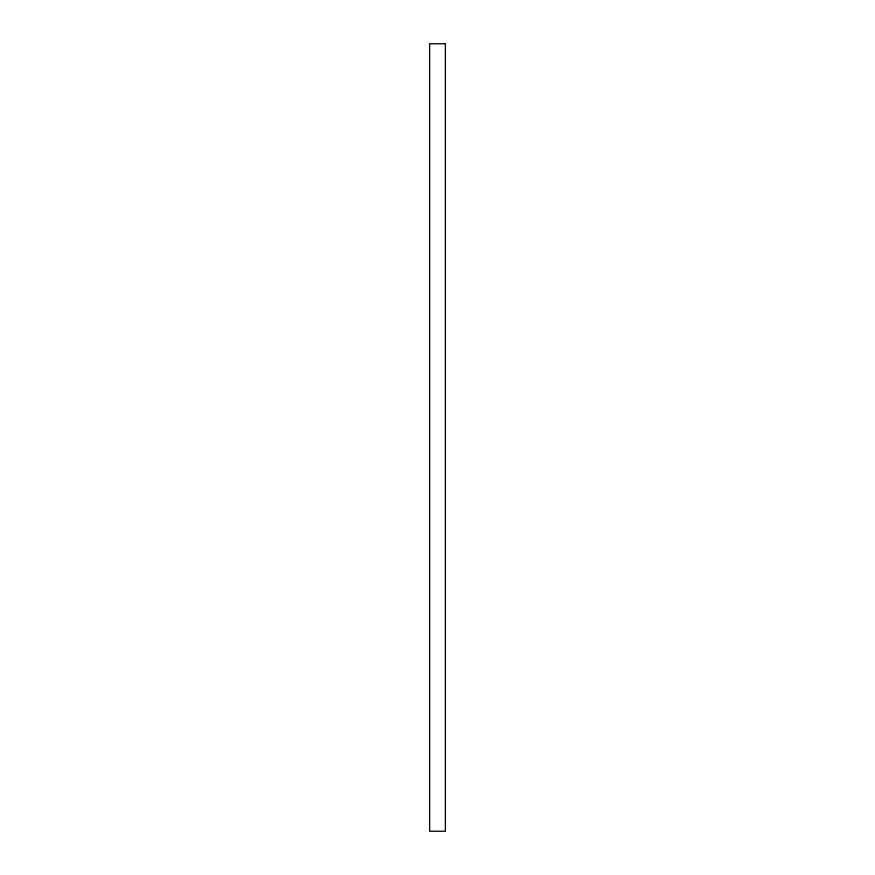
<?xml version="1.0" encoding="UTF-8"?>
<svg xmlns="http://www.w3.org/2000/svg" width="875" height="875" viewBox="0 0 875 875"><rect width="100%" height="100%" fill="white"/><g stroke="black" fill="none" stroke-linecap="round" stroke-linejoin="round"><path stroke-width="1.31" d="M445.375 43.75L429.625 43.75L429.625 831.25L445.375 831.25L445.375 43.75"/></g></svg>
